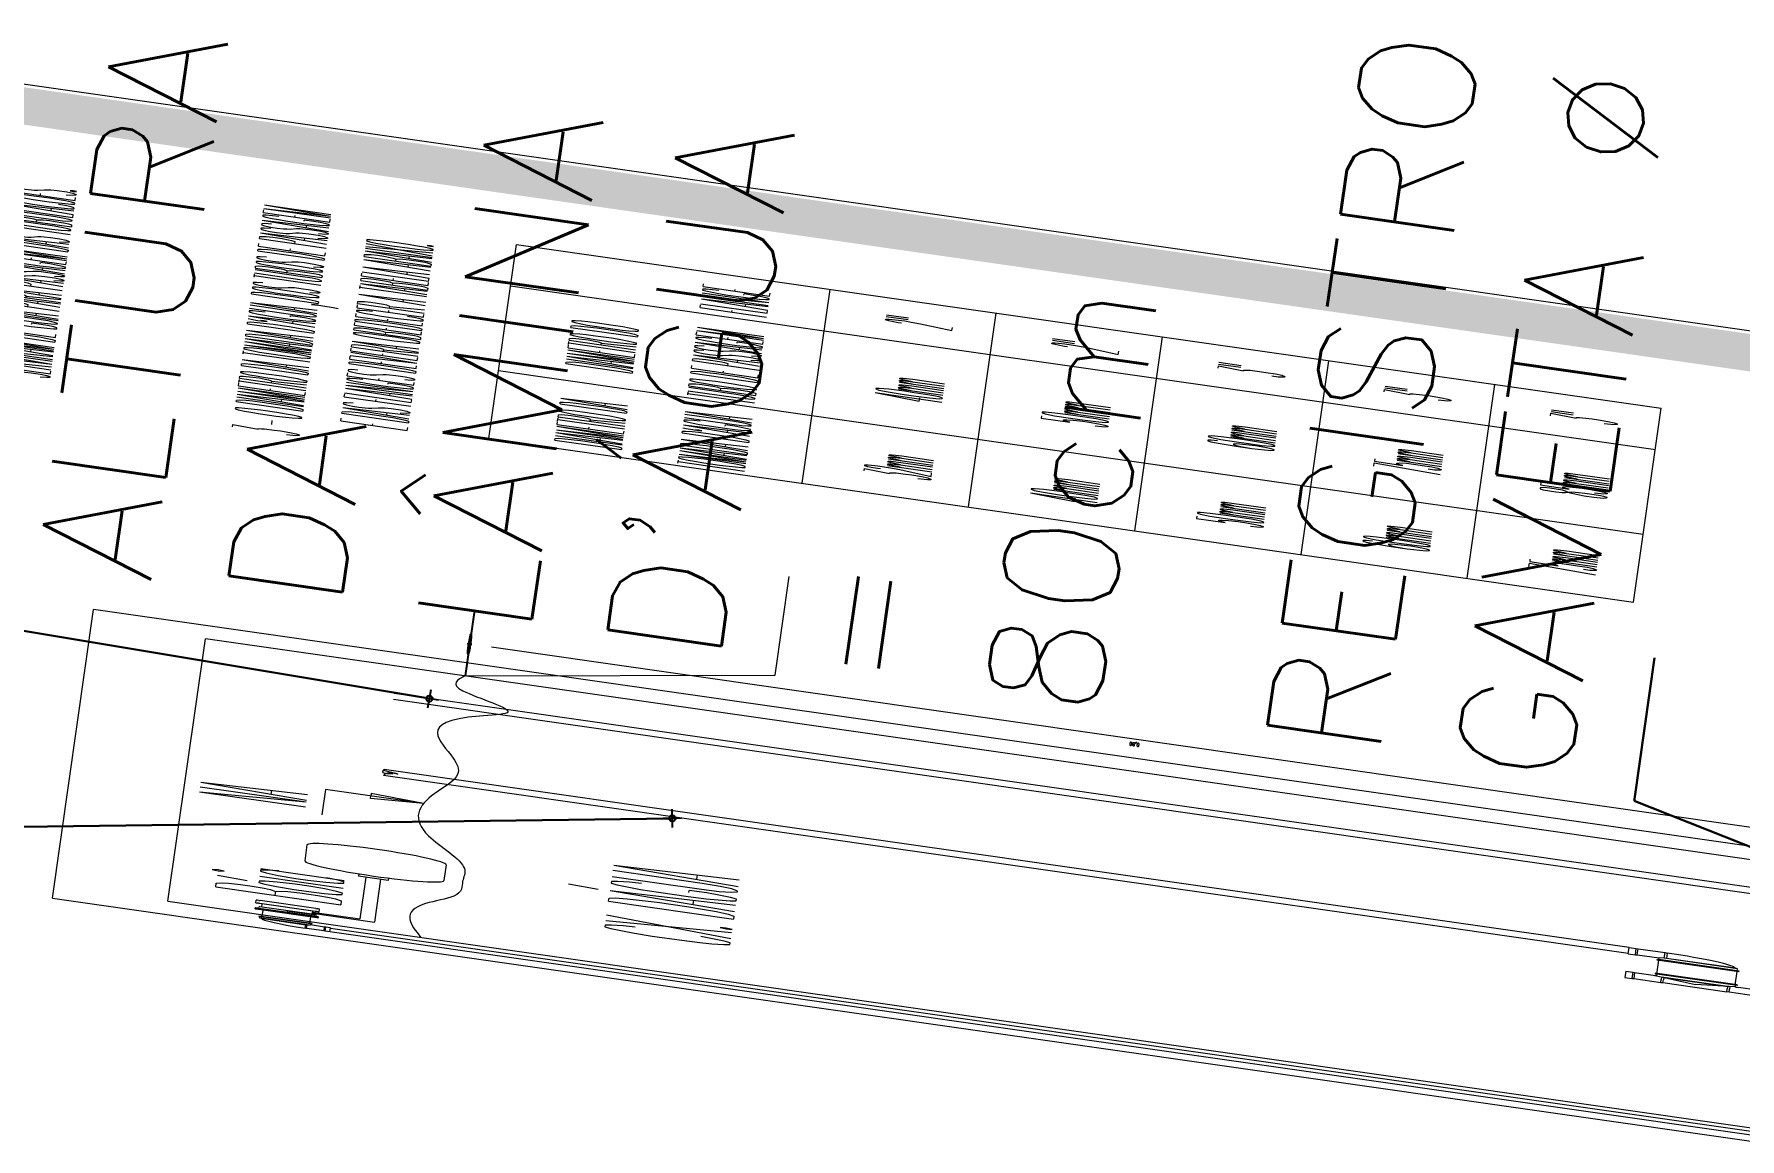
# Model space of a CAD drawing. Header units: millimetres. Extents: x -361192058 to 101130107379, y -14071650034 to 19218552450.
# Drawn here: x -137246.9 to -136973.8, y 44599.4 to 44776.4 of the extents above; entities that cross this region are included whole.
import ezdxf
from ezdxf.enums import TextEntityAlignment as Align

# ---------------------------------------------------------------- set-up
doc = ezdxf.new("R2010")
doc.units = ezdxf.units.MM
doc.header["$LTSCALE"] = 0.5
for name, color, linetype in [('02', 2, 'Continuous'), ('APBAN', 4, 'Continuous'), ('COTAS', 7, 'Continuous'), ('parede', 2, 'Continuous'), ('TEXT02', 3, 'Continuous'), ('tubulação esg', 4, 'Continuous'), ('TXT_0', 7, 'Continuous'), ('TXT_2', 6, 'Continuous')]:
    doc.layers.add(name, color=color, linetype=linetype)
doc.styles.add('ADITIVOCAD', font='ROMANS.shx')
doc.styles.add('COTAS', font='romans.shx')
doc.styles.add('R80', font='simplex.shx', dxfattribs={"height": 0.2})
doc.styles.add('ROMANS', font='romans', dxfattribs={"height": 0.1})
doc.styles.get("Standard").update_dxf_attribs({"font": 'txt.shx', "height": 0.12})
doc.dimstyles.new('COTAS', dxfattribs={"dimtxt": 0.08, "dimasz": 0.06, "dimexe": 0.18, "dimexo": 0.0625, "dimgap": 0.05, "dimtad": 1, "dimdec": 4, "dimzin": 4, "dimdsep": 46, "dimtxsty": 'R80', "dimblk1": 'DOT', "dimblk2": 'DOT', "dimsah": 1, "dimcen": 0.09, "dimse1": 1, "dimse2": 1, "dimclrt": 150, "dimadec": 0, "dimazin": 0, "dimtfac": 1, "dimtdec": 4, "dimtmove": 2, "dimatfit": 3, "dimldrblk": 'DOT', "dimfxl": 0, "dimtolj": 1, "dimtzin": 0, "dimarcsym": 0})

# ---------------------------------------------------------------- blocks, each defined once
blk = doc.blocks.new('_Dot')
at = {"color": 0, "lineweight": -2}
blk.add_line((-0.5, 0), (-1, 0), dxfattribs=at)
at = {"color": 0, "const_width": 0.5}
blk.add_lwpolyline([(-0.25, 0, 1), (0.25, 0, 1)], format="xyb", close=True, dxfattribs=at)
blk = doc.blocks.new('DOT')
for p, q in [((0, -1.5), (0, 1.5)), ((1.5, 0), (-1.5, 0))]:
    blk.add_line(p, q)
blk.add_circle((0, 0), 0.5)
blk = doc.blocks.new('BOLA')
for p, q in [((0, -1.435), (0, 1.435)), ((-1.435, 0), (1.435, 0))]:
    blk.add_line(p, q)
blk.add_circle((0, 0), 0.452)
blk = doc.blocks.new('APROVADO QUADRA 21.2 MBVII')
at = {"layer": '02', "color": 4, "lineweight": 18}
for p, q in [((4781.1506, 2472.596), (4782.7122, 2471.7685)), ((4782.7122, 2471.7685), (4786.2006, 2471.7685))]:
    blk.add_line(p, q, dxfattribs=at)
at = {"layer": '02', "color": 7, "lineweight": 18}
blk.add_line((4782.277, 2469.0315), (4782.277, 2472.536), dxfattribs=at)
at = {"layer": '02', "lineweight": 18}
blk.add_lwpolyline([(4738.2722, 2433.8925), (4799.4722, 2433.8925), (4799.4722, 2478.4425), (4738.2722, 2478.4425)], close=True, dxfattribs=at)
at = {"layer": '02', "lineweight": 18, "const_width": 0.1}
blk.add_lwpolyline([(4739.0222, 2434.6425), (4798.7222, 2434.6425), (4798.7222, 2477.6925), (4739.0222, 2477.6925)], close=True, dxfattribs=at)
at = {"layer": 'COTAS', "lineweight": 18}
for p, q in [((4776.5248, 2472.9246), (4775.6232, 2472.9246)), ((4776.5245, 2472.658), (4776.5248, 2472.9246)), ((4776.4354, 2472.8013), (4776.5247, 2472.8012)), ((4776.5245, 2472.658), (4776.4354, 2472.8013)), ((4776.6135, 2472.8013), (4776.5243, 2472.8012)), ((4776.5245, 2472.658), (4776.6135, 2472.8013))]:
    blk.add_line(p, q, dxfattribs=at)
blk.add_open_spline([(4781.1506, 2472.596), (4780.9749, 2472.6149), (4780.613, 2472.6537), (4780.1783, 2472.4033), (4779.4108, 2472.7273), (4778.5916, 2472.6071), (4777.6253, 2472.5629), (4776.6898, 2472.6657), (4775.605, 2472.6937), (4774.6455, 2472.5071), (4773.9876, 2472.5298), (4773.5134, 2472.5134), (4772.8094, 2472.6901), (4772.2715, 2472.6466), (4771.8692, 2472.614)], degree=3, knots=[0, 0, 0, 0, 0.524106, 1.079856, 1.342524, 2.93107, 3.472606, 4.25026, 5.747679, 6.709959, 7.160989, 7.720557, 8.12396, 9.322028, 9.322028, 9.322028, 9.322028], dxfattribs=at)
at = {"layer": 'parede', "color": 7, "lineweight": 18}
for p, q in [((4771.4051, 2473.6122), (4781.6147, 2473.6122)), ((4771.4051, 2473.6122), (4771.4051, 2461.085)), ((4781.6147, 2465.2589), (4781.6147, 2473.6122)), ((4771.8692, 2473.3028), (4771.8692, 2468.9715)), ((4771.8692, 2473.3028), (4781.1506, 2473.3028)), ((4781.1506, 2468.9715), (4781.1506, 2473.3028))]:
    blk.add_line(p, q, dxfattribs=at)
at = {"layer": 'tubulação esg', "lineweight": 18}
for p, q in [((4771.745, 2473.0516), (4771.7412, 2473.0477)), ((4771.7412, 2473.0477), (4771.7412, 2472.926)), ((4771.745, 2472.9222), (4771.745, 2473.0516)), ((4771.7926, 2473.0516), (4771.745, 2473.0516)), ((4771.7958, 2473.0547), (4771.7926, 2473.0516)), ((4771.7926, 2472.9133), (4771.7926, 2473.0516)), ((4771.7958, 2472.9101), (4771.7958, 2473.0547)), ((4771.8085, 2473.0547), (4771.7958, 2473.0547)), ((4771.8085, 2472.9101), (4771.8085, 2473.0547)), ((4771.8085, 2473.0449), (4772.0338, 2473.0449)), ((4772.0338, 2472.9054), (4772.0338, 2473.057)), ((4772.0338, 2473.057), (4772.0372, 2473.057)), ((4772.0406, 2473.0604), (4772.0406, 2473.0638)), ((4772.0406, 2472.9054), (4772.0406, 2473.057)), ((4772.0441, 2473.0673), (4772.0716, 2473.0673)), ((4772.0441, 2473.0638), (4772.0441, 2472.8985)), ((4772.0716, 2472.8985), (4772.0716, 2473.0638)), ((4772.075, 2473.0604), (4772.075, 2473.0638)), ((4772.075, 2472.9054), (4772.075, 2473.057)), ((4772.0784, 2473.057), (4772.13, 2473.057)), ((4772.1317, 2472.9071), (4772.1317, 2473.0552)), ((4772.1317, 2473.0499), (4772.2428, 2473.0499)), ((4772.2428, 2473.057), (4772.2462, 2473.057)), ((4772.2428, 2472.9054), (4772.2428, 2473.057)), ((4772.2496, 2473.0604), (4772.2496, 2473.0638)), ((4772.2496, 2472.9054), (4772.2496, 2473.057)), ((4772.2531, 2473.0673), (4772.347, 2473.0673)), ((4772.3504, 2473.0604), (4772.3504, 2473.0638)), ((4772.3504, 2472.9054), (4772.3504, 2473.057)), ((4772.3573, 2473.057), (4772.3539, 2473.057)), ((4772.3573, 2472.9054), (4772.3573, 2473.057)), ((4772.119, 2472.9812), (4772.1252, 2472.9812)), ((4772.119, 2472.9013), (4772.119, 2472.9812)), ((4772.1252, 2472.9013), (4772.1252, 2472.9812)), ((4774.513, 2472.9531), (4773.9529, 2472.9531)), ((4771.6156, 2472.9222), (4771.6195, 2472.926)), ((4771.6156, 2472.8746), (4771.6156, 2472.9222)), ((4771.6156, 2472.9222), (4771.745, 2472.9222)), ((4771.6195, 2472.926), (4771.7412, 2472.926)), ((4771.7412, 2472.926), (4771.745, 2472.9222)), ((4771.745, 2472.9222), (4771.7539, 2472.9133)), ((4771.7539, 2472.8746), (4771.7539, 2472.9133)), ((4771.7926, 2472.9133), (4771.7539, 2472.9133)), ((4771.7958, 2472.9101), (4771.7926, 2472.9133)), ((4771.8085, 2472.9101), (4771.7958, 2472.9101)), ((4771.8085, 2472.9154), (4772.0338, 2472.9153)), ((4772.1317, 2472.9125), (4772.2428, 2472.9125)), ((4772.1683, 2472.9125), (4772.1683, 2472.7435)), ((4772.2087, 2472.9125), (4772.2087, 2472.7839)), ((4771.6125, 2472.8714), (4771.6156, 2472.8746)), ((4771.6125, 2472.8587), (4771.6125, 2472.8714)), ((4771.6125, 2472.8714), (4771.7571, 2472.8714)), ((4771.6156, 2472.8746), (4771.7539, 2472.8746)), ((4771.7571, 2472.8714), (4771.7539, 2472.8746)), ((4771.7571, 2472.8587), (4771.7571, 2472.8714)), ((4772.0338, 2472.9054), (4772.0372, 2472.9054)), ((4772.0406, 2472.8985), (4772.0406, 2472.902)), ((4772.0441, 2472.8951), (4772.0716, 2472.8951)), ((4772.075, 2472.8985), (4772.075, 2472.902)), ((4772.0784, 2472.9054), (4772.119, 2472.9054)), ((4772.119, 2472.9013), (4772.1252, 2472.9013)), ((4772.1252, 2472.9054), (4772.13, 2472.9054)), ((4772.2428, 2472.9054), (4772.2462, 2472.9054)), ((4772.2496, 2472.8985), (4772.2496, 2472.902)), ((4772.2531, 2472.8951), (4772.347, 2472.8951)), ((4772.3504, 2472.8985), (4772.3504, 2472.902)), ((4772.3573, 2472.9054), (4772.3539, 2472.9054)), ((4771.6125, 2472.8587), (4771.7571, 2472.8587)), ((4771.6241, 2472.8587), (4771.6241, 2467.1192)), ((4771.7454, 2472.8587), (4771.7454, 2467.1192)), ((4773.6847, 2472.7839), (4772.2087, 2472.7839)), ((4773.7679, 2472.8041), (4773.6847, 2472.8041)), ((4773.6847, 2472.7233), (4773.6847, 2472.8041)), ((4777.2946, 2469.386), (4777.2946, 2472.7756)), ((4777.5088, 2469.386), (4777.5088, 2472.7756)), ((4779.9874, 2472.7781), (4779.9866, 2467.419)), ((4780.1903, 2467.419), (4780.1903, 2472.7781)), ((4773.6847, 2472.7435), (4772.1683, 2472.7435)), ((4773.7679, 2472.7233), (4773.6847, 2472.7233)), ((4774.513, 2472.5743), (4773.9529, 2472.5743)), ((4776.4466, 2469.386), (4776.4466, 2469.3665)), ((4776.6698, 2469.386), (4776.4466, 2469.386)), ((4776.4466, 2469.3665), (4776.4515, 2469.3616)), ((4776.6698, 2469.3665), (4776.4466, 2469.3665)), ((4776.6698, 2469.3665), (4776.6649, 2469.3616)), ((4776.6698, 2469.386), (4776.6698, 2469.3665)), ((4777.2901, 2469.386), (4777.5133, 2469.386)), ((4777.2901, 2469.386), (4777.2901, 2469.3665)), ((4777.2901, 2469.3665), (4777.5133, 2469.3665)), ((4777.2901, 2469.3665), (4777.295, 2469.3616)), ((4777.5133, 2469.3665), (4777.5084, 2469.3616)), ((4777.5133, 2469.386), (4777.5133, 2469.3665)), ((4776.4515, 2469.3616), (4776.4515, 2469.2881)), ((4776.6649, 2469.3616), (4776.4515, 2469.3616)), ((4776.6649, 2469.3616), (4776.6649, 2469.3116)), ((4777.295, 2469.3616), (4777.5084, 2469.3616)), ((4777.295, 2469.3616), (4777.295, 2469.3019)), ((4777.5084, 2469.3616), (4777.5084, 2469.2881)), ((4776.4515, 2469.2881), (4776.4575, 2469.2822)), ((4776.4515, 2469.2881), (4776.5582, 2469.2881)), ((4776.4574, 2469.2823), (4776.4574, 2469.108)), ((4776.4575, 2469.2822), (4776.5582, 2469.2822)), ((4776.6649, 2469.3019), (4776.5582, 2469.1951)), ((4776.6512, 2469.2881), (4776.5582, 2469.2881)), ((4776.6453, 2469.2822), (4776.5582, 2469.2822)), ((4776.6453, 2469.2822), (4776.6453, 2469.1081)), ((4776.6512, 2469.2881), (4776.6512, 2469.1022)), ((4776.7246, 2469.3019), (4776.6747, 2469.3019)), ((4776.7295, 2469.3067), (4776.7246, 2469.3019)), ((4776.7246, 2469.0884), (4776.7246, 2469.3019)), ((4776.7246, 2469.3019), (4777.2108, 2469.3019)), ((4776.7491, 2469.3067), (4776.7295, 2469.3067)), ((4776.7295, 2469.0836), (4776.7295, 2469.3067)), ((4776.7491, 2469.0836), (4776.7491, 2469.3067)), ((4777.2108, 2469.0836), (4777.2108, 2469.3067)), ((4777.2108, 2469.3067), (4777.2304, 2469.3067)), ((4777.2304, 2469.0836), (4777.2304, 2469.3067)), ((4777.2304, 2469.3067), (4777.2353, 2469.3019)), ((4777.2353, 2469.0884), (4777.2353, 2469.3019)), ((4777.2353, 2469.3019), (4777.295, 2469.3019)), ((4777.3087, 2469.2881), (4777.295, 2469.3019)), ((4777.3087, 2469.2881), (4777.5084, 2469.2881)), ((4777.3087, 2469.0884), (4777.3087, 2469.2881)), ((4777.3146, 2469.2822), (4777.3087, 2469.2881)), ((4777.5025, 2469.2822), (4777.3146, 2469.2822)), ((4777.3146, 2469.0944), (4777.3146, 2469.2822)), ((4777.5084, 2469.2881), (4777.5025, 2469.2822)), ((4776.6649, 2469.0884), (4776.5582, 2469.1951)), ((4776.4515, 2469.1022), (4776.4575, 2469.1081)), ((4776.4515, 2469.0287), (4776.4515, 2469.1022)), ((4776.4515, 2469.1022), (4776.5582, 2469.1022)), ((4776.4575, 2469.1081), (4776.5582, 2469.1081)), ((4776.6453, 2469.1081), (4776.5582, 2469.1081)), ((4776.6512, 2469.1022), (4776.5582, 2469.1022)), ((4777.3087, 2469.0884), (4777.3146, 2469.0944)), ((4776.6649, 2469.0287), (4776.6649, 2469.0787)), ((4776.7246, 2469.0884), (4776.6747, 2469.0884)), ((4776.7295, 2469.0836), (4776.7246, 2469.0884)), ((4776.7246, 2469.0884), (4777.2108, 2469.0884)), ((4776.7491, 2469.0836), (4776.7295, 2469.0836)), ((4777.2108, 2469.0836), (4777.2304, 2469.0836)), ((4777.2304, 2469.0836), (4777.2353, 2469.0884)), ((4777.2353, 2469.0884), (4777.3087, 2469.0884))]:
    blk.add_line(p, q, dxfattribs=at)
for centre, radius, start, end in [((4771.7444, 2472.9228), 0.125, 91.4733, 178.5267), ((4772.0372, 2473.0604), 0.00344, 270, 0), ((4772.0441, 2473.0638), 0.00344, 90, 180), ((4772.0716, 2473.0638), 0.00344, 0, 90), ((4772.0784, 2473.0604), 0.00344, 180, 270), ((4772.13, 2473.0552), 0.00172, 0, 90), ((4772.2462, 2473.0604), 0.00344, 270, 0), ((4772.2531, 2473.0638), 0.00344, 90, 180), ((4772.347, 2473.0638), 0.00344, 0, 90), ((4772.3539, 2473.0604), 0.00344, 180, 270), ((4773.9529, 2472.7637), 0.1894, 90, 270), ((4774.513, 2472.7637), 0.1894, 270, 90), ((4772.13, 2472.9071), 0.00172, 270, 0), ((4772.0372, 2472.902), 0.00344, 0, 90), ((4772.0441, 2472.8985), 0.00344, 180, 270), ((4772.0716, 2472.8985), 0.00344, 270, 0), ((4772.0784, 2472.902), 0.00344, 90, 180), ((4772.2462, 2472.902), 0.00344, 0, 90), ((4772.2531, 2472.8985), 0.00344, 180, 270), ((4772.347, 2472.8985), 0.00344, 270, 0), ((4772.3539, 2472.902), 0.00344, 90, 180), ((4776.6747, 2469.3116), 0.00979, 180, 270), ((4777.3097, 2469.2872), 0.1928, 271.4733, 358.5267), ((4776.6747, 2469.0787), 0.00979, 90, 180)]:
    blk.add_arc(centre, radius, start, end, dxfattribs=at)
for points in [[(4777.4887, 2472.7795), (4777.4176, 2472.7385), (4777.3687, 2472.7701), (4777.2946, 2472.7756)], [(4777.3953, 2472.751), (4777.4377, 2472.7787), (4777.5088, 2472.7756)]]:
    blk.add_spline(points, degree=3, dxfattribs=at)
at = {"layer": 'TXT_2', "lineweight": 18}
for p, q in [((4789.5029, 2472.6231), (4789.5029, 2469.5061)), ((4789.5029, 2472.6231), (4796.3558, 2472.6231)), ((4791.8983, 2472.6231), (4791.8983, 2471.7695)), ((4794.8977, 2472.6231), (4794.8977, 2471.7695)), ((4796.3558, 2472.6231), (4796.3558, 2469.5061)), ((4789.5029, 2471.7695), (4796.3558, 2471.7695)), ((4791.8983, 2471.7695), (4791.8983, 2469.5061)), ((4794.8977, 2471.7695), (4794.8977, 2469.5061)), ((4789.5029, 2471.3168), (4796.3558, 2471.3168)), ((4789.5029, 2470.8642), (4796.3558, 2470.8642)), ((4789.5029, 2470.4115), (4796.3558, 2470.4115)), ((4789.5029, 2469.9588), (4796.3558, 2469.9588)), ((4789.5029, 2469.5061), (4796.3558, 2469.5061))]:
    blk.add_line(p, q, dxfattribs=at)
at = {"layer": '02', "color": 7, "lineweight": 18, "xscale": 0.06, "yscale": 0.06, "zscale": 0.06, "rotation": 90}
blk.add_blockref('BOLA', (4782.277, 2472.596), dxfattribs=at)
at = {"color": 0, "lineweight": 13, "flags": 8}
for p in [(4700.7247, 2280.1125), (4699.5738, 2277.8964), (4702.3546, 2276.195), (4703.6722, 2274.085), (4699.8445, 2272.2194), (4703.0488, 2270.137), (4703.0877, 2267.9803), (4700.6523, 2261.5216), (4700.7007, 2257.1593)]:
    blk.add_attdef('NIVEL', p, '', height=0.075, dxfattribs=at)
for rotation, width, p in [(90, 0.8, (4700.8205, 2275.7521)), (270, 0.6, (4703.8437, 2274.9021)), (90, 0.8, (4701.5575, 2268.5021)), (180, 0.6, (4651.1817, 2236.1931))]:
    blk.add_attdef('$PORTA', text='', height=0.09, rotation=rotation, dxfattribs=dict(at, width=width)).set_placement(p, align=Align.MIDDLE)
for p in [(4654.176, 2240.463), (4648.499, 2240.1923), (4637.8012, 2239.3845), (4633.4388, 2239.3361), (4656.3921, 2239.3121), (4652.4746, 2237.6822), (4646.4166, 2236.988), (4644.2598, 2236.9491), (4650.3646, 2236.3646)]:
    blk.add_attdef('NIVEL', p, '', height=0.075, rotation=270, dxfattribs=at)
at = {"color": 0, "lineweight": 13, "width": 0.8, "flags": 8}
for p in [(4652.0317, 2239.2163), (4644.7817, 2238.4793)]:
    blk.add_attdef('$PORTA', text='', height=0.09, dxfattribs=at).set_placement(p, align=Align.MIDDLE)
at = {"layer": '02', "color": 3, "lineweight": 18, "insert": (4782.117, 2470.7837), "char_height": 0.12, "attachment_point": 5, "rotation": 90}
blk.add_mtext('\\A1;0,80', dxfattribs=at)
at = {"layer": 'APBAN', "lineweight": 18, "insert": (4782.764, 2472.3357), "char_height": 0.309381, "width": 4.370666, "attachment_point": 4, "style": 'COTAS'}
blk.add_mtext("ALTURA DA LÂMINA D'ÁGUA = 80cm", dxfattribs=at)
at = {"layer": 'APBAN', "lineweight": 18, "insert": (4782.7302, 2469.9719), "char_height": 0.309381, "attachment_point": 4, "style": 'COTAS'}
blk.add_mtext('REGISTRO DE\\PGAVETA %%C 1 1/2"', dxfattribs=at)
at = {"layer": 'TEXT02', "lineweight": 18, "style": 'ROMANS'}
for s, height, p in [('NA', 0.28927, (4775.7738, 2473.2606)), ('CX. DÁGUA', 0.34032, (4773.0211, 2472.1268))]:
    blk.add_text(s, height=height, dxfattribs=at).set_placement(p, align=Align.TOP_LEFT)
blk.add_text('Bóia', height=0.34032, dxfattribs=at).set_placement((4772.5495, 2472.8402))
at = {"layer": 'TXT_0', "lineweight": 18, "style": 'ADITIVOCAD'}
for s, height, p in [('SERVIRAM DE GUIA PARA PASSAGEM DAS TUBULACOES.', 0.181074, (4789.3784, 2473.8177)), ('3 - O DIAMETRO DA TOMADA D`AGUA ,DOS TUBOS DE PASSAGEM', 0.181074, (4788.5963, 2473.13)), ('E DAS FLANGES DEVERA OBEDECER A TABELA ABAIXO.', 0.181074, (4789.3437, 2472.8436)), ('DIAMETRO DA', 0.181074, (4789.7431, 2472.2651)), ('DIAMETRO DO', 0.181074, (4792.4464, 2472.2651)), ('TOMADA D`AGUA', 0.181074, (4789.5744, 2471.928)), ('TUBO DE PASSAGEM', 0.181074, (4791.9887, 2471.928)), ('FLANGE', 0.18107, (4795.0508, 2471.928)), ('32mm', 0.18107, (4790.1993, 2471.4283)), ('40mm', 0.18107, (4792.9072, 2471.4283)), ('2"', 0.18107, (4795.5109, 2471.4283)), ('40mm', 0.18107, (4790.1993, 2470.9756)), ('50mm', 0.18107, (4792.9072, 2470.9756)), ('2"', 0.18107, (4795.5109, 2470.9756)), ('50mm', 0.18107, (4790.1993, 2470.5229)), ('60mm', 0.18107, (4792.9072, 2470.5229)), ('3"', 0.18107, (4795.5109, 2470.5229)), ('60mm', 0.18107, (4790.1993, 2470.0703)), ('75mm', 0.18107, (4792.9072, 2470.0703)), ('3"', 0.18107, (4795.5109, 2470.0703)), ('75mm', 0.18107, (4790.1993, 2469.6176)), ('85mm', 0.18107, (4792.9072, 2469.6176)), ('3"', 0.18107, (4795.5109, 2469.6176))]:
    blk.add_text(s, height=height, dxfattribs=at).set_placement(p)
at = {"layer": 'APBAN', "lineweight": 18}
blk.add_leader([(4780.1903, 2472.6821), (4780.7243, 2474.4282)], dimstyle='COTAS', override={"dimldrblk": 'DOT'}, dxfattribs=at)
at = {"layer": 'APBAN', "lineweight": 18, "annotation_type": 0, "has_hookline": 1}
for points, hookline_direction, text_width in [([(4777.2436, 2471.9883), (4772.9923, 2474.0814), (4772.9323, 2474.0814)], 1, 3.963), ([(4779.0879, 2468.2966), (4782.6202, 2469.4284), (4782.6802, 2469.4284)], 0, 4.1693)]:
    blk.add_leader(points, dimstyle='COTAS', override={"dimldrblk": 'DOT'}, dxfattribs=dict(at, hookline_direction=hookline_direction, text_width=text_width))

msp = doc.modelspace()

# ---------------------------------------------------------------- block references
at = {"layer": '02', "color": 0, "lineweight": 30, "xscale": -4.574818403918471, "yscale": -59.40450511825884, "zscale": 4.574818403918471, "rotation": 261.8606972171988}
msp.add_blockref('APROVADO QUADRA 21.2 MBVII', (5129.041, 2225.201), dxfattribs=at)

doc.saveas('drawing.dxf')
